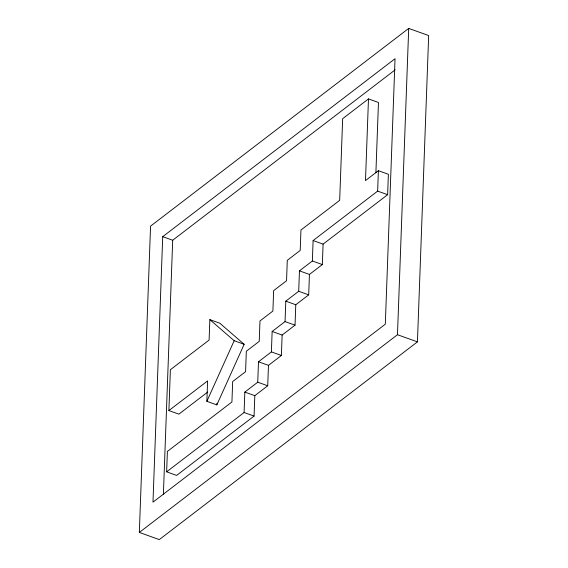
<?xml version="1.0" encoding="UTF-8"?>
<svg xmlns="http://www.w3.org/2000/svg" width="568" height="568" viewBox="0 0 568 568"><rect width="100%" height="100%" fill="white"/><g stroke="black" fill="none" stroke-linecap="round" stroke-linejoin="round"><path stroke-width="0.85" d="M139.33 532.443L150.563 226.135L408.704 28.4L428.67 35.557L417.437 341.865L159.296 539.6L139.33 532.443L397.472 334.715L408.704 28.4M162.718 236.664L152.984 502.14L385.31 324.179L395.044 58.71L162.718 236.664L172.7 240.243L395.172 69.836M163.392 494.21L172.7 240.243M368.483 98.903L365.487 180.581L378.394 170.698L388.377 174.277L387.632 194.696L323.093 244.126L322.347 264.553L309.439 274.436L308.694 294.856L295.786 304.746L295.033 325.166L282.126 335.049L281.38 355.476L268.472 365.359L267.72 385.779L254.819 395.669L254.066 416.088L176.627 475.409L166.637 471.83L167.39 451.411L231.921 401.974L232.674 381.554L245.582 371.671L246.327 351.244L259.235 341.361L259.988 320.941L272.889 311.051L273.641 290.631L286.549 280.748L287.294 260.329L300.202 250.438L300.955 230.019L339.671 200.355L342.667 118.677L368.483 98.903L378.465 102.481L375.895 172.743M168.888 410.565L170.386 369.725L209.102 340.069L209.855 319.642L219.837 323.22L244.155 344.293L216.841 404.906L206.858 401.327L207.604 380.908L168.888 410.565L178.87 414.143L207.739 392.034M216.841 404.906L216.905 403.202M166.637 471.83L244.084 412.51L244.829 392.09L257.737 382.2L258.49 361.781L271.397 351.897L272.143 331.478L285.051 321.587L285.796 301.168L298.704 291.277L299.457 270.858L312.364 260.975L313.11 240.555L377.649 191.118L378.394 170.698M206.858 401.327L234.172 340.715L209.855 319.642M377.649 191.118L387.632 194.696M313.11 240.555L323.093 244.126M312.364 260.975L322.347 264.553M299.457 270.858L309.439 274.436M298.704 291.277L308.694 294.856M397.472 334.715L417.437 341.865M285.796 301.168L295.786 304.746M285.051 321.587L295.033 325.166M272.143 331.478L282.126 335.049M271.397 351.897L281.38 355.476M234.172 340.715L244.155 344.293M258.49 361.781L268.472 365.359M257.737 382.2L267.72 385.779M244.829 392.09L254.819 395.669M244.084 412.51L254.066 416.088"/></g></svg>
